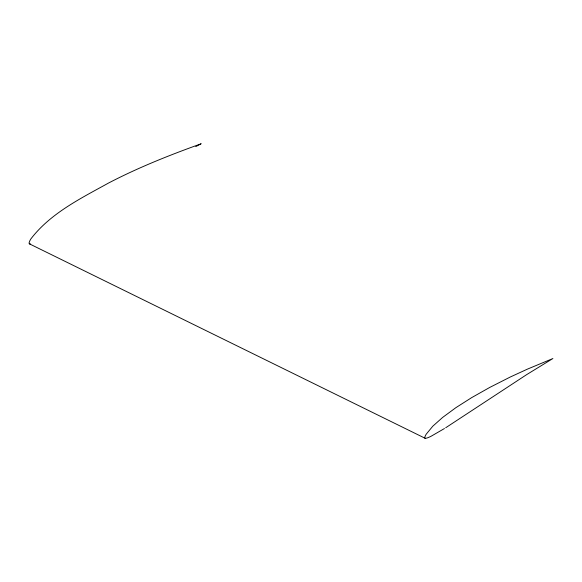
<?xml version="1.0" encoding="UTF-8"?>
<svg xmlns="http://www.w3.org/2000/svg" width="582" height="582" viewBox="0 0 582 582"><rect width="100%" height="100%" fill="white"/><g stroke="black" fill="none" stroke-linecap="round" stroke-linejoin="round"><path stroke-width="0.87" d="M445.703 427.755L526.768 374.561L552.9 358.534L527.416 369.134L510.269 377.02L489.746 387.43L471.689 397.615L455.917 407.647L442.676 417.396L432.819 426.177L426.257 434.136A10.185 5.878 -60 0 0 425.246 435.991L424.773 437.402A1.39 0.8 -60 0 0 425.006 438.246L425.828 438.268A17.344 10.01 -60 0 0 427.705 437.759L429.407 437.053A66.21 38.223 -60 0 0 431.16 436.216L444.459 428.527M195.77 146.591L201.212 143.718M200.79 143.9C169.253 155.241 138.036 167.652 108.281 183.177C80.614 198.484 50.452 213.288 30.846 238.955A12.935 7.471 -60 0 0 29.82 240.817L29.136 242.709A1.935 1.113 -60 0 0 29.107 243.298A1.79 1.033 -60 0 0 29.427 243.843L425.115 438.268M30.49 243.967L29.551 243.916"/></g></svg>
